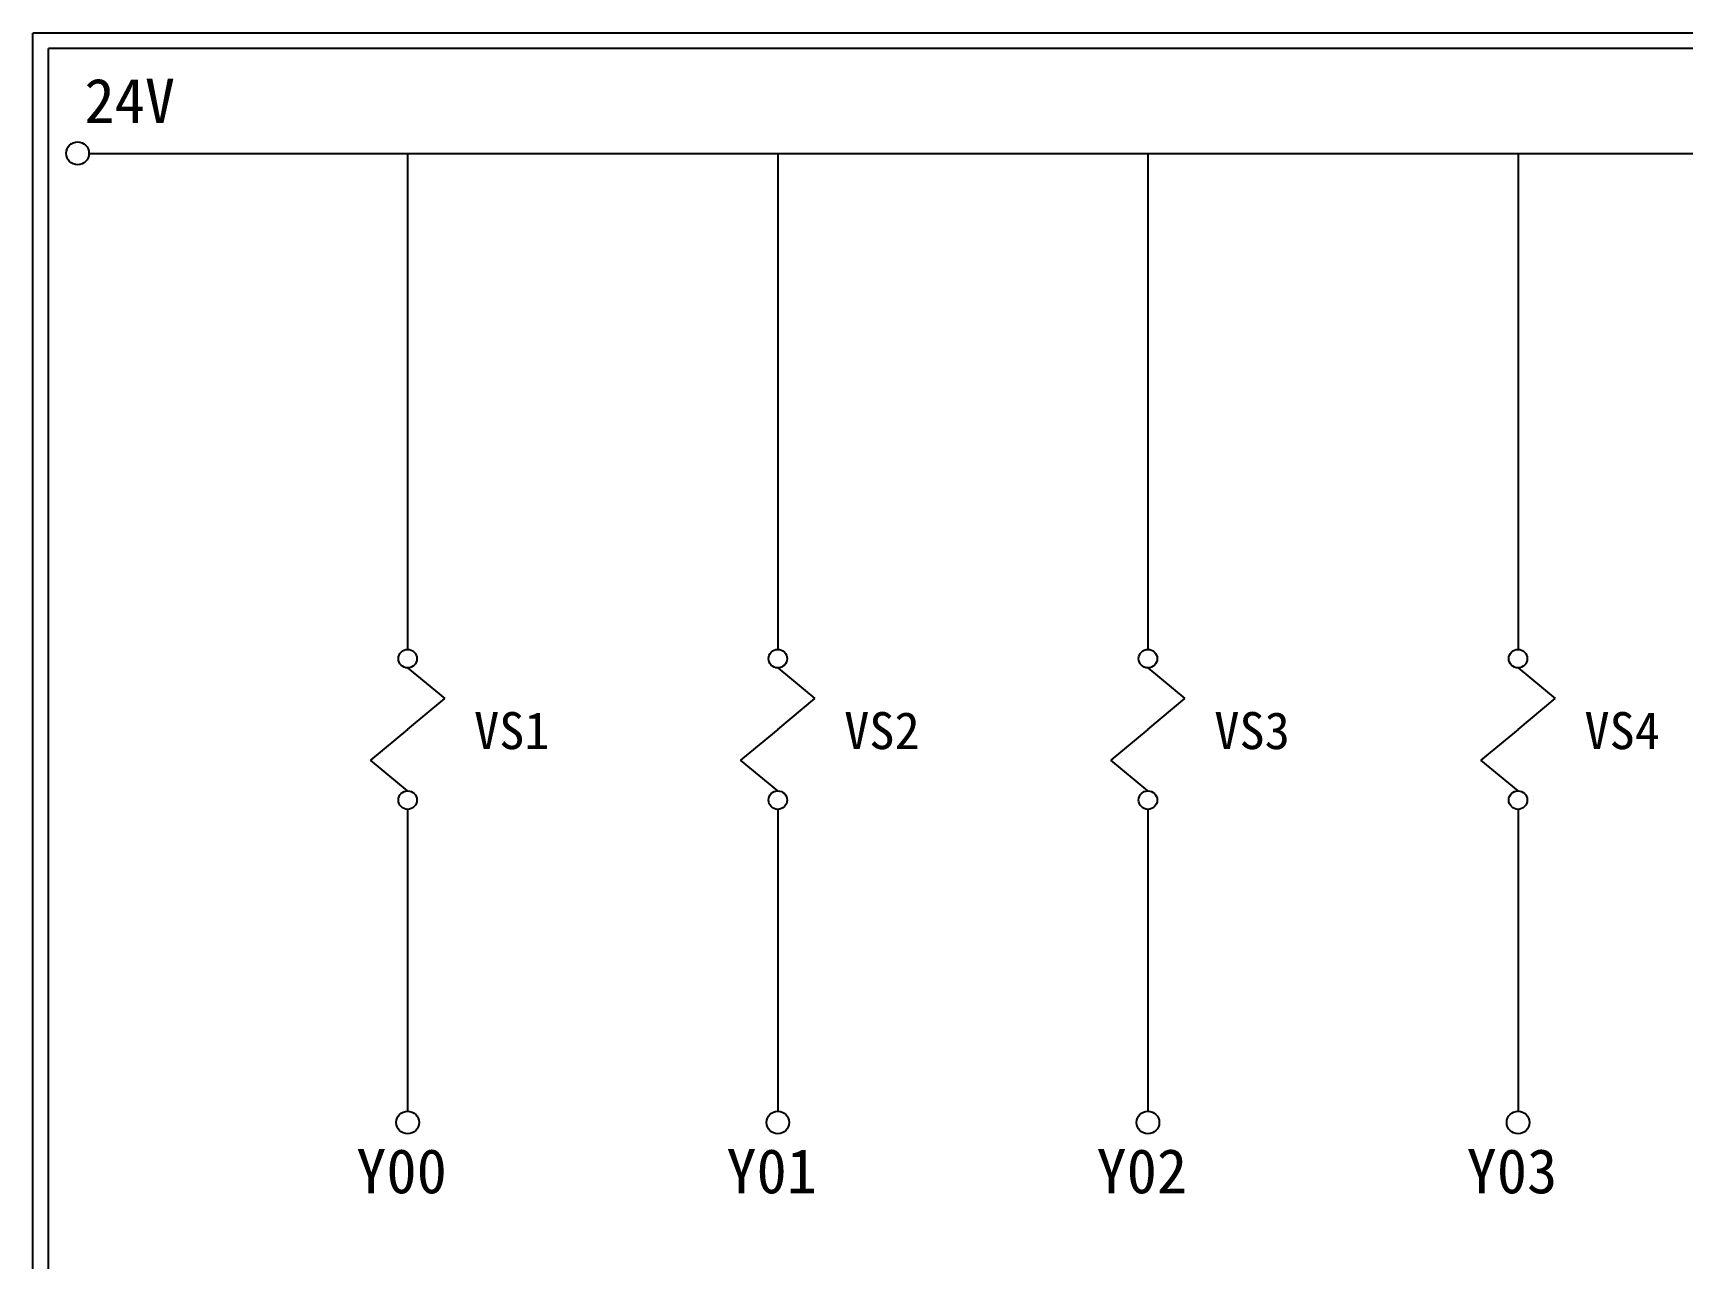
# Model space of a CAD drawing. Extents: x 926 to 1213, y 3 to 207.
# Drawn here: x 925.7 to 1059.5, y 107.6 to 207 of the extents above; entities that cross this region are included whole.
import ezdxf

# ---------------------------------------------------------------- set-up
doc = ezdxf.new("R2010")
doc.units = 0
doc.layers.add('圖框層', color=7, linetype='CONTINUOUS')
doc.layers.add('標尺寸層', color=3, linetype='CONTINUOUS')
doc.styles.add('STSL', font='KAIU.TTF')

msp = doc.modelspace()

# ---------------------------------------------------------------- linework, layer by layer
at = {"layer": '圖框層', "color": 7}
for p, q in [((1212.74, 206.97), (925.74, 206.97)), ((925.74, 3), (925.74, 206.97)), ((1211.49, 205.72), (926.99, 205.72)), ((926.99, 4.25), (926.99, 205.72))]:
    msp.add_line(p, q, dxfattribs=at)
at = {"layer": '標尺寸層', "color": 7}
for p, q in [((930.28, 197.22), (1207.88, 197.22)), ((956.11, 197.22), (956.11, 157.03)), ((986.11, 197.22), (986.11, 157.03)), ((1016.11, 197.22), (1016.11, 157.03)), ((1046.11, 197.22), (1046.11, 157.03)), ((956.11, 155.53), (959.11, 153.04)), ((986.11, 155.53), (989.11, 153.04)), ((1016.11, 155.53), (1019.11, 153.04)), ((1046.11, 155.53), (1049.11, 153.04)), ((956.11, 150.55), (959.11, 153.04)), ((986.11, 150.55), (989.11, 153.04)), ((1016.11, 150.55), (1019.11, 153.04)), ((1046.11, 150.55), (1049.11, 153.04)), ((956.11, 150.55), (953.1, 148.06)), ((986.11, 150.55), (983.1, 148.06)), ((1016.11, 150.55), (1013.1, 148.06)), ((1046.11, 150.55), (1043.1, 148.06)), ((956.11, 145.57), (953.1, 148.06)), ((986.11, 145.57), (983.1, 148.06)), ((1016.11, 145.57), (1013.1, 148.06)), ((1046.11, 145.57), (1043.1, 148.06)), ((956.11, 144.07), (956.11, 119.62)), ((986.11, 144.07), (986.11, 119.62)), ((1016.11, 144.07), (1016.11, 119.62)), ((1046.11, 144.07), (1046.11, 119.62))]:
    msp.add_line(p, q, dxfattribs=at)
for centre, radius in [((929.36, 197.22), 0.92), ((956.11, 156.28), 0.751), ((986.11, 156.28), 0.751), ((1016.11, 156.28), 0.751), ((1046.11, 156.28), 0.751), ((956.11, 144.82), 0.751), ((986.11, 144.82), 0.751), ((1016.11, 144.82), 0.751), ((1046.11, 144.82), 0.751), ((956.11, 118.7), 0.92), ((986.11, 118.7), 0.92), ((1016.11, 118.7), 0.92), ((1046.11, 118.7), 0.92)]:
    msp.add_circle(centre, radius, dxfattribs=at)

# ---------------------------------------------------------------- texts
at = {"layer": '圖框層', "color": 4, "style": 'STSL'}
for s, height, p in [('24V', 3.6, (929.91, 199.68)), ('VS1', 3, (961.49, 148.95)), ('VS2', 3, (991.49, 148.95)), ('VS3', 3, (1021.49, 148.95)), ('VS4', 3, (1051.49, 148.95)), ('Y00', 3.6, (951.94, 112.96)), ('Y01', 3.6, (981.94, 112.96)), ('Y02', 3.6, (1011.94, 112.96)), ('Y03', 3.6, (1041.94, 112.96))]:
    msp.add_text(s, height=height, dxfattribs=at).set_placement(p)

doc.saveas('drawing.dxf')
